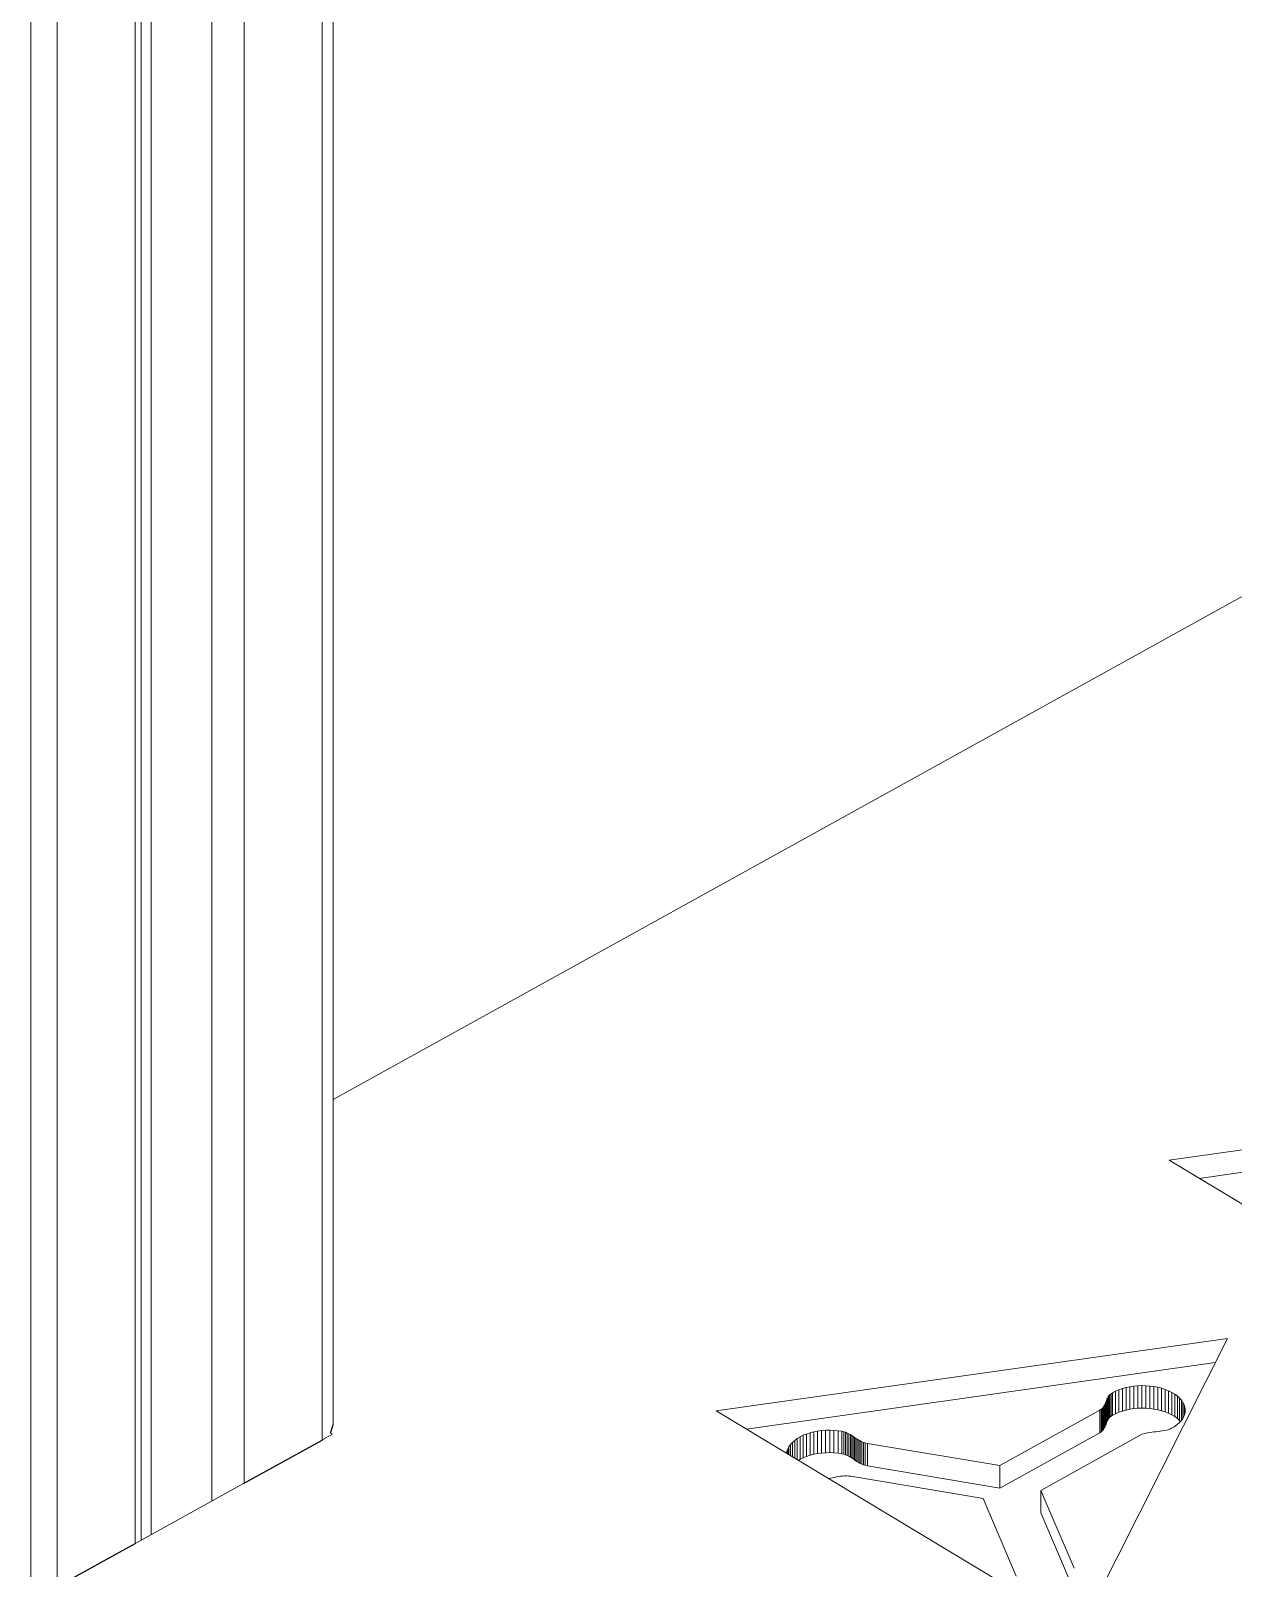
# Model space of a CAD drawing. Header units: inches. Extents: x 4 to 26.1, y 6.7 to 41.9.
# Drawn here: x 9.032 to 11.765, y 17.304 to 20.799 of the extents above; entities that cross this region are included whole.
import ezdxf

# ---------------------------------------------------------------- set-up
doc = ezdxf.new("R2010")
doc.units = ezdxf.units.IN
doc.header["$MEASUREMENT"] = 0
doc.layers.add('rails', color=7, linetype='Continuous', lineweight=35, true_color=0xd4d4d4)

# ---------------------------------------------------------------- blocks, each defined once
blk = doc.blocks.new('A$C382235AA')
at = {"color": 0, "linetype": 'Continuous', "lineweight": 0, "extrusion": (-4.89431e-17, 0.816497, 0.57735)}
for p, q in [((-16.1015, 11.8956), (-16.1015, 26.1843)), ((-16.5152, 26.1631), (-16.5152, 11.646)), ((-16.127, 11.861), (-16.127, 26.1497)), ((-16.3778, 11.7222), (-16.3778, 26.0697)), ((-16.3042, 11.7629), (-16.3042, 26.0516)), ((-16.5383, 11.6333), (-16.5383, 25.9326)), ((-16.5517, 11.6258), (-16.5517, 25.9145)), ((-16.7289, 11.5277), (-16.7289, 25.8164)), ((-16.7889, 11.0863), (-16.7889, 25.7832)), ((-9.8638, 16.0894), (-16.1015, 12.6352)), ((-14.2024, 12.4971), (-13.041, 12.6618)), ((-13.0687, 12.6069), (-14.1337, 12.4558)), ((-13.3745, 11.9988), (-14.2024, 12.4971)), ((-15.2313, 11.9273), (-14.0699, 12.0921)), ((-14.0699, 12.0921), (-14.4034, 11.429)), ((-14.0976, 12.0371), (-15.1626, 11.886)), ((-14.3457, 11.9485), (-14.3447, 11.9512)), ((-14.3447, 11.9512), (-14.3436, 11.9539)), ((-14.3447, 11.9002), (-14.3447, 11.9512)), ((-14.3436, 11.9539), (-14.3423, 11.9566)), ((-14.3436, 11.9029), (-14.3436, 11.9539)), ((-14.3423, 11.9566), (-14.3408, 11.9592)), ((-14.3423, 11.9056), (-14.3423, 11.9566)), ((-14.3408, 11.9592), (-14.339, 11.9618)), ((-14.3408, 11.9082), (-14.3408, 11.9592)), ((-14.339, 11.9618), (-14.3368, 11.9642)), ((-14.339, 11.9107), (-14.339, 11.9618)), ((-14.3368, 11.9642), (-14.3341, 11.9665)), ((-14.3368, 11.9132), (-14.3368, 11.9642)), ((-14.3341, 11.9665), (-14.3309, 11.9686)), ((-14.3341, 11.9155), (-14.3341, 11.9665)), ((-14.3309, 11.9686), (-14.3245, 11.972)), ((-14.3309, 11.9176), (-14.3309, 11.9686)), ((-14.3245, 11.972), (-14.3168, 11.9753)), ((-14.3245, 11.921), (-14.3245, 11.972)), ((-14.3168, 11.9753), (-14.3086, 11.9781)), ((-14.3168, 11.9243), (-14.3168, 11.9753)), ((-14.3086, 11.9781), (-14.3002, 11.9805)), ((-14.3086, 11.9271), (-14.3086, 11.9781)), ((-14.3002, 11.9805), (-14.2914, 11.9823)), ((-14.3002, 11.9294), (-14.3002, 11.9805)), ((-14.2914, 11.9823), (-14.2825, 11.9836)), ((-14.2914, 11.9313), (-14.2914, 11.9823)), ((-14.2825, 11.9836), (-14.2734, 11.9844)), ((-14.2825, 11.9326), (-14.2825, 11.9836)), ((-14.2734, 11.9844), (-14.2642, 11.9848)), ((-14.2734, 11.9334), (-14.2734, 11.9844)), ((-14.2642, 11.9337), (-14.2642, 11.9848)), ((-14.2642, 11.9848), (-14.2551, 11.9846)), ((-14.2551, 11.9336), (-14.2551, 11.9846)), ((-14.2551, 11.9846), (-14.246, 11.9839)), ((-14.246, 11.9329), (-14.246, 11.9839)), ((-14.246, 11.9839), (-14.237, 11.9827)), ((-14.237, 11.9317), (-14.237, 11.9827)), ((-14.237, 11.9827), (-14.2282, 11.9811)), ((-14.2282, 11.9301), (-14.2282, 11.9811)), ((-14.2282, 11.9811), (-14.2197, 11.9789)), ((-14.2197, 11.9279), (-14.2197, 11.9789)), ((-14.2197, 11.9789), (-14.2115, 11.9763)), ((-14.2115, 11.9253), (-14.2115, 11.9763)), ((-14.2115, 11.9763), (-14.2036, 11.9732)), ((-14.2036, 11.9221), (-14.2036, 11.9732)), ((-14.2036, 11.9732), (-14.1963, 11.9695)), ((-14.1963, 11.9185), (-14.1963, 11.9695)), ((-14.1963, 11.9695), (-14.1895, 11.9654)), ((-14.1895, 11.9144), (-14.1895, 11.9654)), ((-14.1895, 11.9654), (-14.1835, 11.961)), ((-14.1835, 11.91), (-14.1835, 11.961)), ((-14.1835, 11.961), (-14.1784, 11.9564)), ((-14.1784, 11.9054), (-14.1784, 11.9564)), ((-14.1784, 11.9564), (-14.1742, 11.9515)), ((-14.1742, 11.9061), (-14.1742, 11.9515)), ((-14.1742, 11.9515), (-14.1708, 11.9465)), ((-14.4034, 11.429), (-15.2313, 11.9273)), ((-14.587, 11.8031), (-14.3601, 11.9288)), ((-14.3601, 11.9288), (-14.3568, 11.931)), ((-14.3601, 11.8778), (-14.3601, 11.9288)), ((-14.3568, 11.931), (-14.3543, 11.9332)), ((-14.3568, 11.88), (-14.3568, 11.931)), ((-14.3543, 11.9332), (-14.3522, 11.9355)), ((-14.3543, 11.8821), (-14.3543, 11.9332)), ((-14.3522, 11.9355), (-14.3505, 11.9379)), ((-14.3522, 11.8845), (-14.3522, 11.9355)), ((-14.3505, 11.9379), (-14.3491, 11.9405)), ((-14.3505, 11.8869), (-14.3505, 11.9379)), ((-14.3491, 11.9405), (-14.3478, 11.9431)), ((-14.3491, 11.8894), (-14.3491, 11.9405)), ((-14.3478, 11.9431), (-14.3468, 11.9458)), ((-14.3478, 11.8921), (-14.3478, 11.9431)), ((-14.3468, 11.9458), (-14.3457, 11.9485)), ((-14.3468, 11.8948), (-14.3468, 11.9458)), ((-14.3457, 11.8975), (-14.3457, 11.9485)), ((-14.3341, 11.9155), (-14.3368, 11.9132)), ((-14.3309, 11.9176), (-14.3341, 11.9155)), ((-14.3245, 11.921), (-14.3309, 11.9176)), ((-14.3168, 11.9243), (-14.3245, 11.921)), ((-14.3086, 11.9271), (-14.3168, 11.9243)), ((-14.3002, 11.9294), (-14.3086, 11.9271)), ((-14.2914, 11.9313), (-14.3002, 11.9294)), ((-14.2825, 11.9326), (-14.2914, 11.9313)), ((-14.2734, 11.9334), (-14.2825, 11.9326)), ((-14.2642, 11.9337), (-14.2734, 11.9334)), ((-14.2551, 11.9336), (-14.2642, 11.9337)), ((-14.246, 11.9329), (-14.2551, 11.9336)), ((-14.237, 11.9317), (-14.246, 11.9329)), ((-14.2282, 11.9301), (-14.237, 11.9317)), ((-14.2197, 11.9279), (-14.2282, 11.9301)), ((-14.2115, 11.9253), (-14.2197, 11.9279)), ((-14.2036, 11.9221), (-14.2115, 11.9253)), ((-14.1963, 11.9185), (-14.2036, 11.9221)), ((-14.1895, 11.9144), (-14.1963, 11.9185)), ((-14.1708, 11.9111), (-14.1708, 11.9465)), ((-14.1708, 11.9465), (-14.1683, 11.9414)), ((-14.1669, 11.9203), (-14.1687, 11.9151)), ((-14.1683, 11.9163), (-14.1683, 11.9414)), ((-14.1683, 11.9414), (-14.1667, 11.9362)), ((-14.166, 11.9256), (-14.1669, 11.9203)), ((-14.1667, 11.9217), (-14.1667, 11.9362)), ((-14.1667, 11.9362), (-14.1659, 11.9309)), ((-14.1659, 11.9309), (-14.166, 11.9256)), ((-15.0098, 11.8797), (-15.0011, 11.8814)), ((-15.0011, 11.8814), (-14.9921, 11.8826)), ((-15.0011, 11.8304), (-15.0011, 11.8814)), ((-14.9921, 11.8826), (-14.9829, 11.8833)), ((-14.9921, 11.8316), (-14.9921, 11.8826)), ((-14.9829, 11.8833), (-14.9735, 11.8835)), ((-14.9829, 11.8323), (-14.9829, 11.8833)), ((-14.9735, 11.8325), (-14.9735, 11.8835)), ((-14.9735, 11.8835), (-14.964, 11.8832)), ((-14.964, 11.8322), (-14.964, 11.8832)), ((-14.964, 11.8832), (-14.9545, 11.8823)), ((-14.9545, 11.8313), (-14.9545, 11.8823)), ((-14.9545, 11.8823), (-14.9462, 11.8811)), ((-14.9462, 11.8301), (-14.9462, 11.8811)), ((-14.9462, 11.8811), (-14.9417, 11.88)), ((-14.3543, 11.8821), (-14.3568, 11.88)), ((-14.3522, 11.8845), (-14.3543, 11.8821)), ((-14.3505, 11.8869), (-14.3522, 11.8845)), ((-14.3491, 11.8894), (-14.3505, 11.8869)), ((-14.3478, 11.8921), (-14.3491, 11.8894)), ((-14.3468, 11.8948), (-14.3478, 11.8921)), ((-14.3457, 11.8975), (-14.3468, 11.8948)), ((-14.3447, 11.9002), (-14.3457, 11.8975)), ((-14.3436, 11.9029), (-14.3447, 11.9002)), ((-14.3423, 11.9056), (-14.3436, 11.9029)), ((-14.3408, 11.9082), (-14.3423, 11.9056)), ((-14.339, 11.9107), (-14.3408, 11.9082)), ((-14.3368, 11.9132), (-14.339, 11.9107)), ((-14.2272, 11.8806), (-14.232, 11.8801)), ((-14.2225, 11.8811), (-14.2272, 11.8806)), ((-14.2178, 11.8818), (-14.2225, 11.8811)), ((-14.2132, 11.8825), (-14.2178, 11.8818)), ((-14.2088, 11.8835), (-14.2132, 11.8825)), ((-14.2045, 11.8846), (-14.2088, 11.8835)), ((-14.2004, 11.8861), (-14.2045, 11.8846)), ((-14.1966, 11.8878), (-14.2004, 11.8861)), ((-14.1906, 11.8913), (-14.1966, 11.8878)), ((-14.1845, 11.8957), (-14.1906, 11.8913)), ((-14.1835, 11.91), (-14.1895, 11.9144)), ((-14.1793, 11.9002), (-14.1845, 11.8957)), ((-14.1784, 11.9054), (-14.1835, 11.91)), ((-14.1749, 11.905), (-14.1793, 11.9002)), ((-14.1765, 11.9032), (-14.1784, 11.9054)), ((-14.1714, 11.91), (-14.1749, 11.905)), ((-14.1687, 11.9151), (-14.1714, 11.91)), ((-16.1033, 11.8742), (-16.1251, 11.8621)), ((-16.1079, 11.877), (-16.1033, 11.8742)), ((-15.0689, 11.8404), (-15.0661, 11.8458)), ((-15.0661, 11.8458), (-15.0625, 11.851)), ((-15.0661, 11.8279), (-15.0661, 11.8458)), ((-15.0625, 11.851), (-15.0581, 11.8559)), ((-15.0625, 11.8257), (-15.0625, 11.851)), ((-15.0581, 11.8559), (-15.053, 11.8604)), ((-15.0581, 11.8231), (-15.0581, 11.8559)), ((-15.053, 11.8604), (-15.0471, 11.8646)), ((-15.053, 11.82), (-15.053, 11.8604)), ((-15.0471, 11.8646), (-15.0407, 11.8685)), ((-15.0471, 11.8165), (-15.0471, 11.8646)), ((-15.0407, 11.8685), (-15.0337, 11.8719)), ((-15.0407, 11.8174), (-15.0407, 11.8685)), ((-15.0337, 11.8719), (-15.0261, 11.8749)), ((-15.0337, 11.8209), (-15.0337, 11.8719)), ((-15.0261, 11.8749), (-15.0181, 11.8775)), ((-15.0261, 11.8239), (-15.0261, 11.8749)), ((-15.0181, 11.8775), (-15.0098, 11.8797)), ((-15.0181, 11.8265), (-15.0181, 11.8775)), ((-15.0098, 11.8287), (-15.0098, 11.8797)), ((-14.9417, 11.829), (-14.9417, 11.88)), ((-14.9417, 11.88), (-14.9375, 11.8787)), ((-14.9375, 11.8277), (-14.9375, 11.8787)), ((-14.9375, 11.8787), (-14.9336, 11.8771)), ((-14.9336, 11.8261), (-14.9336, 11.8771)), ((-14.9336, 11.8771), (-14.9299, 11.8754)), ((-14.9299, 11.8243), (-14.9299, 11.8754)), ((-14.9299, 11.8754), (-14.9265, 11.8734)), ((-14.9265, 11.8224), (-14.9265, 11.8734)), ((-14.9265, 11.8734), (-14.9232, 11.8714)), ((-14.9232, 11.8204), (-14.9232, 11.8714)), ((-14.9232, 11.8714), (-14.9201, 11.8693)), ((-14.9201, 11.8182), (-14.9201, 11.8693)), ((-14.9201, 11.8693), (-14.917, 11.8671)), ((-14.917, 11.8161), (-14.917, 11.8671)), ((-14.917, 11.8671), (-14.9139, 11.865)), ((-14.9139, 11.814), (-14.9139, 11.865)), ((-14.9139, 11.865), (-14.9108, 11.8629)), ((-14.9108, 11.8119), (-14.9108, 11.8629)), ((-14.9108, 11.8629), (-14.9076, 11.8609)), ((-14.9076, 11.8099), (-14.9076, 11.8609)), ((-14.9076, 11.8609), (-14.9043, 11.859)), ((-14.9043, 11.808), (-14.9043, 11.859)), ((-14.9043, 11.859), (-14.9008, 11.8574)), ((-14.9008, 11.8063), (-14.9008, 11.8574)), ((-14.9008, 11.8574), (-14.8971, 11.8559)), ((-14.8971, 11.8049), (-14.8971, 11.8559)), ((-14.8971, 11.8559), (-14.8931, 11.8547)), ((-14.8931, 11.8037), (-14.8931, 11.8547)), ((-14.8931, 11.8547), (-14.8877, 11.8536)), ((-14.8877, 11.8025), (-14.8877, 11.8536)), ((-14.8877, 11.8536), (-14.587, 11.8031)), ((-14.3601, 11.8778), (-14.587, 11.7521)), ((-14.2678, 11.872), (-14.4937, 11.7468)), ((-14.3568, 11.88), (-14.3601, 11.8778)), ((-14.2626, 11.8744), (-14.2678, 11.872)), ((-14.2588, 11.8758), (-14.2626, 11.8744)), ((-14.2547, 11.8769), (-14.2588, 11.8758)), ((-14.2504, 11.8778), (-14.2547, 11.8769)), ((-14.246, 11.8786), (-14.2504, 11.8778)), ((-14.2414, 11.8792), (-14.246, 11.8786)), ((-14.2367, 11.8797), (-14.2414, 11.8792)), ((-14.232, 11.8801), (-14.2367, 11.8797)), ((-15.0712, 11.831), (-15.0706, 11.8349)), ((-15.0706, 11.8349), (-15.0689, 11.8404)), ((-15.0706, 11.8306), (-15.0706, 11.8349)), ((-15.0689, 11.8296), (-15.0689, 11.8404)), ((-15.0407, 11.8174), (-15.0447, 11.815)), ((-15.0337, 11.8209), (-15.0407, 11.8174)), ((-15.0261, 11.8239), (-15.0337, 11.8209)), ((-15.0181, 11.8265), (-15.0261, 11.8239)), ((-15.0098, 11.8287), (-15.0181, 11.8265)), ((-15.0011, 11.8304), (-15.0098, 11.8287)), ((-14.9921, 11.8316), (-15.0011, 11.8304)), ((-14.9829, 11.8323), (-14.9921, 11.8316)), ((-14.9735, 11.8325), (-14.9829, 11.8323)), ((-14.964, 11.8322), (-14.9735, 11.8325)), ((-14.9545, 11.8313), (-14.964, 11.8322)), ((-14.9462, 11.8301), (-14.9545, 11.8313)), ((-14.9417, 11.829), (-14.9462, 11.8301)), ((-14.9375, 11.8277), (-14.9417, 11.829)), ((-14.9336, 11.8261), (-14.9375, 11.8277)), ((-14.9299, 11.8243), (-14.9336, 11.8261)), ((-14.9265, 11.8224), (-14.9299, 11.8243)), ((-14.9232, 11.8204), (-14.9265, 11.8224)), ((-14.9201, 11.8182), (-14.9232, 11.8204)), ((-14.917, 11.8161), (-14.9201, 11.8182)), ((-14.9139, 11.814), (-14.917, 11.8161)), ((-14.9108, 11.8119), (-14.9139, 11.814)), ((-14.9076, 11.8099), (-14.9108, 11.8119)), ((-14.9626, 11.7763), (-14.9672, 11.7754)), ((-14.958, 11.7772), (-14.9626, 11.7763)), ((-14.9535, 11.778), (-14.958, 11.7772)), ((-14.9489, 11.7787), (-14.9535, 11.778)), ((-14.9444, 11.7792), (-14.9489, 11.7787)), ((-14.9398, 11.7796), (-14.9444, 11.7792)), ((-14.9353, 11.7797), (-14.9398, 11.7796)), ((-14.9308, 11.7794), (-14.9353, 11.7797)), ((-14.9258, 11.7788), (-14.9308, 11.7794)), ((-14.6249, 11.7283), (-14.9258, 11.7788)), ((-14.9043, 11.808), (-14.9076, 11.8099)), ((-14.9008, 11.8063), (-14.9043, 11.808)), ((-14.8971, 11.8049), (-14.9008, 11.8063)), ((-14.8931, 11.8037), (-14.8971, 11.8049)), ((-14.8877, 11.8025), (-14.8931, 11.8037)), ((-14.587, 11.7521), (-14.8877, 11.8025)), ((-14.587, 11.7521), (-14.587, 11.8031)), ((-16.3056, 11.7621), (-16.5504, 11.6266)), ((-14.9719, 11.7746), (-14.9764, 11.7739)), ((-14.9672, 11.7754), (-14.9719, 11.7746)), ((-14.4937, 11.6958), (-14.4937, 11.7468)), ((-14.4937, 11.7468), (-14.4184, 11.5698)), ((-14.5498, 11.5521), (-14.6249, 11.7283)), ((-14.4184, 11.5187), (-14.4937, 11.6958))]:
    blk.add_line(p, q, dxfattribs=at)

msp = doc.modelspace()

# ---------------------------------------------------------------- linework, layer by layer
for p, q in [((9.7132, 17.6116), (9.7197, 17.6302)), ((9.5156, 17.4968), (9.6942, 17.5956)), ((9.696, 17.5967), (9.6942, 17.5956)), ((9.0903, 17.2613), (9.2708, 17.3612))]:
    msp.add_line(p, q)

# ---------------------------------------------------------------- block references
at = {"layer": 'rails'}
msp.add_blockref('A$C382235AA', (25.8212, 5.7346), dxfattribs=at)

doc.saveas('drawing.dxf')
